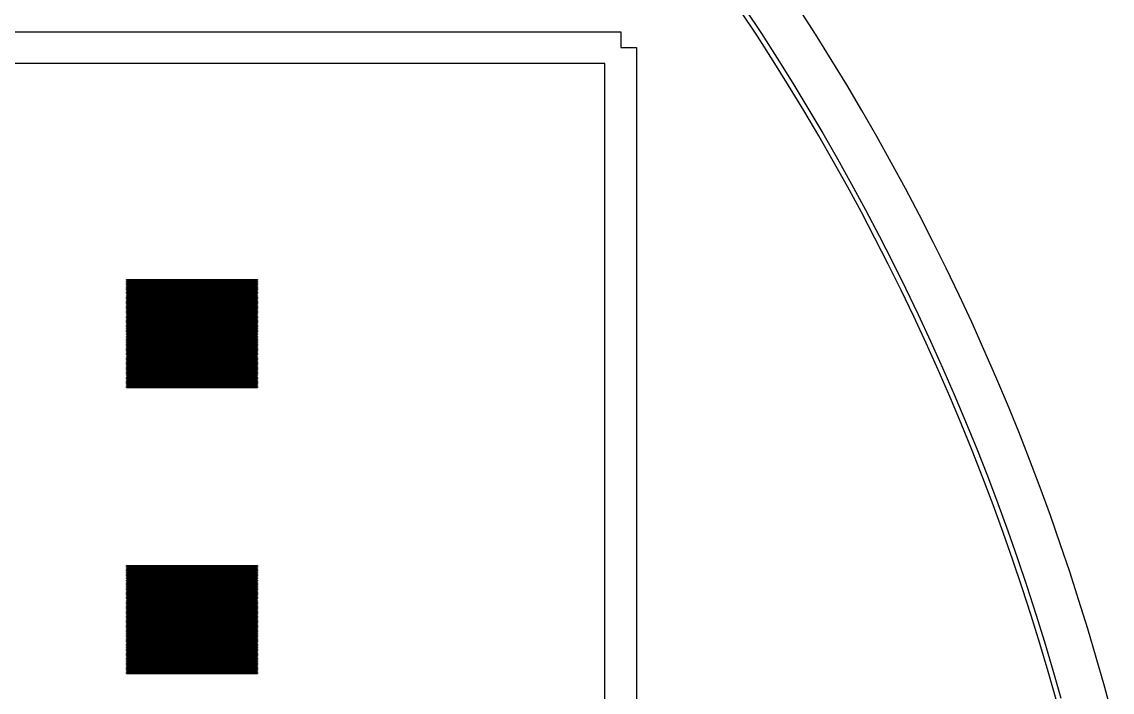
# Model space of a CAD drawing. Extents: x -17 to 130, y -40 to 112.
# Drawn here: x 93.64 to 127.97, y 56.21 to 77.31 of the extents above; entities that cross this region are included whole.
import ezdxf

# ---------------------------------------------------------------- set-up
doc = ezdxf.new("R2010")
doc.units = 0

msp = doc.modelspace()

# ---------------------------------------------------------------- linework, layer by layer
for p, q in [((116.804, 76.8585), (116.298, 77.6261)), ((116.423, 77.7094), (116.93, 76.9403)), ((118.631, 76.9273), (118.124, 77.7174)), ((-4.5, 77), (112.5, 77)), ((112.5, 77), (112.5, 76.5)), ((116.93, 76.9403), (117.427, 76.1649)), ((119.129, 76.1311), (118.631, 76.9273)), ((117.301, 76.0847), (116.804, 76.8585)), ((112.5, 76.5), (113, 76.5)), ((113, 76.5), (113, -4.5)), ((112, 76), (-4, 76)), ((112, -4), (112, 76)), ((117.788, 75.3049), (117.301, 76.0847)), ((117.427, 76.1649), (117.915, 75.3836)), ((119.616, 75.3289), (119.129, 76.1311)), ((118.265, 74.5191), (117.788, 75.3049)), ((117.915, 75.3836), (118.394, 74.5963)), ((120.094, 74.5207), (119.616, 75.3289)), ((118.733, 73.7276), (118.265, 74.5191)), ((118.394, 74.5963), (118.863, 73.8031)), ((120.562, 73.7067), (120.094, 74.5207)), ((119.191, 72.9304), (118.733, 73.7276)), ((118.863, 73.8031), (119.322, 73.0043)), ((121.019, 72.8871), (120.562, 73.7067)), ((119.64, 72.1276), (119.191, 72.9304)), ((119.322, 73.0043), (119.771, 72.1999)), ((121.467, 72.0618), (121.019, 72.8871)), ((120.078, 71.3194), (119.64, 72.1276)), ((119.771, 72.1999), (120.21, 71.3901)), ((121.904, 71.2312), (121.467, 72.0618)), ((120.506, 70.5059), (120.078, 71.3194)), ((120.21, 71.3901), (120.64, 70.5749)), ((122.332, 70.3953), (121.904, 71.2312)), ((120.925, 69.6871), (120.506, 70.5059)), ((120.64, 70.5749), (121.059, 69.7546)), ((122.749, 69.5541), (122.332, 70.3953)), ((121.059, 69.7546), (121.468, 68.9291)), ((121.333, 68.8633), (120.925, 69.6871)), ((123.155, 68.708), (122.749, 69.5541)), ((96.94, 69.195), (96.94, 69.205)), ((96.94, 69.205), (101.06, 69.205)), ((101.06, 69.195), (96.94, 69.195)), ((96.94, 69.155), (96.94, 69.165)), ((96.94, 69.165), (101.06, 69.165)), ((101.06, 69.155), (96.94, 69.155)), ((96.94, 69.115), (96.94, 69.125)), ((96.94, 69.125), (101.06, 69.125)), ((101.06, 69.115), (96.94, 69.115)), ((96.94, 69.075), (96.94, 69.085)), ((96.94, 69.085), (101.06, 69.085)), ((101.06, 69.075), (96.94, 69.075)), ((96.94, 69.035), (96.94, 69.045)), ((96.94, 69.045), (101.06, 69.045)), ((101.06, 69.035), (96.94, 69.035)), ((96.94, 68.995), (96.94, 69.005)), ((96.94, 69.005), (101.06, 69.005)), ((101.06, 69.205), (101.06, 69.195)), ((101.06, 69.165), (101.06, 69.155)), ((101.06, 69.125), (101.06, 69.115)), ((101.06, 69.085), (101.06, 69.075)), ((101.06, 69.045), (101.06, 69.035)), ((101.06, 69.005), (101.06, 68.995)), ((101.06, 68.995), (96.94, 68.995)), ((96.94, 68.955), (96.94, 68.965)), ((96.94, 68.965), (101.06, 68.965)), ((101.06, 68.955), (96.94, 68.955)), ((96.94, 68.915), (96.94, 68.925)), ((96.94, 68.925), (101.06, 68.925)), ((101.06, 68.915), (96.94, 68.915)), ((96.94, 68.875), (96.94, 68.885)), ((96.94, 68.885), (101.06, 68.885)), ((101.06, 68.875), (96.94, 68.875)), ((96.94, 68.835), (96.94, 68.845)), ((96.94, 68.845), (101.06, 68.845)), ((101.06, 68.835), (96.94, 68.835)), ((96.94, 68.795), (96.94, 68.805)), ((96.94, 68.805), (101.06, 68.805)), ((101.06, 68.795), (96.94, 68.795)), ((96.94, 68.755), (96.94, 68.765)), ((96.94, 68.765), (101.06, 68.765)), ((101.06, 68.755), (96.94, 68.755)), ((96.94, 68.715), (96.94, 68.725)), ((96.94, 68.725), (101.06, 68.725)), ((101.06, 68.715), (96.94, 68.715)), ((96.94, 68.675), (96.94, 68.685)), ((96.94, 68.685), (101.06, 68.685)), ((101.06, 68.675), (96.94, 68.675)), ((101.06, 68.965), (101.06, 68.955)), ((101.06, 68.925), (101.06, 68.915)), ((101.06, 68.885), (101.06, 68.875)), ((101.06, 68.845), (101.06, 68.835)), ((101.06, 68.805), (101.06, 68.795)), ((101.06, 68.765), (101.06, 68.755)), ((101.06, 68.725), (101.06, 68.715)), ((101.06, 68.685), (101.06, 68.675)), ((121.731, 68.0346), (121.333, 68.8633)), ((121.468, 68.9291), (121.867, 68.0987)), ((123.551, 67.8569), (123.155, 68.708)), ((96.94, 68.635), (96.94, 68.645)), ((96.94, 68.645), (101.06, 68.645)), ((101.06, 68.635), (96.94, 68.635)), ((96.94, 68.595), (96.94, 68.605)), ((96.94, 68.605), (101.06, 68.605)), ((101.06, 68.595), (96.94, 68.595)), ((96.94, 68.555), (96.94, 68.565)), ((96.94, 68.565), (101.06, 68.565)), ((101.06, 68.555), (96.94, 68.555)), ((96.94, 68.515), (96.94, 68.525)), ((96.94, 68.525), (101.06, 68.525)), ((101.06, 68.515), (96.94, 68.515)), ((96.94, 68.475), (96.94, 68.485)), ((96.94, 68.485), (101.06, 68.485)), ((101.06, 68.475), (96.94, 68.475)), ((96.94, 68.435), (96.94, 68.445)), ((96.94, 68.445), (101.06, 68.445)), ((101.06, 68.435), (96.94, 68.435)), ((96.94, 68.395), (96.94, 68.405)), ((96.94, 68.405), (101.06, 68.405)), ((101.06, 68.395), (96.94, 68.395)), ((96.94, 68.355), (96.94, 68.365)), ((96.94, 68.365), (101.06, 68.365)), ((101.06, 68.355), (96.94, 68.355)), ((96.94, 68.315), (96.94, 68.325)), ((96.94, 68.325), (101.06, 68.325)), ((101.06, 68.645), (101.06, 68.635)), ((101.06, 68.605), (101.06, 68.595)), ((101.06, 68.565), (101.06, 68.555)), ((101.06, 68.525), (101.06, 68.515)), ((101.06, 68.485), (101.06, 68.475)), ((101.06, 68.445), (101.06, 68.435)), ((101.06, 68.405), (101.06, 68.395)), ((101.06, 68.365), (101.06, 68.355)), ((101.06, 68.325), (101.06, 68.315)), ((101.06, 68.315), (96.94, 68.315)), ((96.94, 68.275), (96.94, 68.285)), ((96.94, 68.285), (101.06, 68.285)), ((101.06, 68.275), (96.94, 68.275)), ((96.94, 68.235), (96.94, 68.245)), ((96.94, 68.245), (101.06, 68.245)), ((101.06, 68.235), (96.94, 68.235)), ((96.94, 68.195), (96.94, 68.205)), ((96.94, 68.205), (101.06, 68.205)), ((101.06, 68.195), (96.94, 68.195)), ((96.94, 68.155), (96.94, 68.165)), ((96.94, 68.165), (101.06, 68.165)), ((101.06, 68.155), (96.94, 68.155)), ((96.94, 68.115), (96.94, 68.125)), ((96.94, 68.125), (101.06, 68.125)), ((101.06, 68.115), (96.94, 68.115)), ((96.94, 68.075), (96.94, 68.085)), ((96.94, 68.085), (101.06, 68.085)), ((101.06, 68.075), (96.94, 68.075)), ((96.94, 68.035), (96.94, 68.045)), ((96.94, 68.045), (101.06, 68.045)), ((101.06, 68.035), (96.94, 68.035)), ((96.94, 67.995), (96.94, 68.005)), ((96.94, 68.005), (101.06, 68.005)), ((101.06, 67.995), (96.94, 67.995)), ((101.06, 68.285), (101.06, 68.275)), ((101.06, 68.245), (101.06, 68.235)), ((101.06, 68.205), (101.06, 68.195)), ((101.06, 68.165), (101.06, 68.155)), ((101.06, 68.125), (101.06, 68.115)), ((101.06, 68.085), (101.06, 68.075)), ((101.06, 68.045), (101.06, 68.035)), ((101.06, 68.005), (101.06, 67.995)), ((122.119, 67.201), (121.731, 68.0346)), ((121.867, 68.0987), (122.256, 67.2634)), ((96.94, 67.955), (96.94, 67.965)), ((96.94, 67.965), (101.06, 67.965)), ((101.06, 67.955), (96.94, 67.955)), ((96.94, 67.915), (96.94, 67.925)), ((96.94, 67.925), (101.06, 67.925)), ((101.06, 67.915), (96.94, 67.915)), ((96.94, 67.875), (96.94, 67.885)), ((96.94, 67.885), (101.06, 67.885)), ((101.06, 67.875), (96.94, 67.875)), ((96.94, 67.835), (96.94, 67.845)), ((96.94, 67.845), (101.06, 67.845)), ((101.06, 67.835), (96.94, 67.835)), ((96.94, 67.795), (96.94, 67.805)), ((96.94, 67.805), (101.06, 67.805)), ((101.06, 67.795), (96.94, 67.795)), ((96.94, 67.755), (96.94, 67.765)), ((96.94, 67.765), (101.06, 67.765)), ((101.06, 67.755), (96.94, 67.755)), ((96.94, 67.715), (96.94, 67.725)), ((96.94, 67.725), (101.06, 67.725)), ((101.06, 67.715), (96.94, 67.715)), ((96.94, 67.675), (96.94, 67.685)), ((96.94, 67.685), (101.06, 67.685)), ((101.06, 67.675), (96.94, 67.675)), ((96.94, 67.635), (96.94, 67.645)), ((96.94, 67.645), (101.06, 67.645)), ((101.06, 67.635), (96.94, 67.635)), ((101.06, 67.965), (101.06, 67.955)), ((101.06, 67.925), (101.06, 67.915)), ((101.06, 67.885), (101.06, 67.875)), ((101.06, 67.845), (101.06, 67.835)), ((101.06, 67.805), (101.06, 67.795)), ((101.06, 67.765), (101.06, 67.755)), ((101.06, 67.725), (101.06, 67.715)), ((101.06, 67.685), (101.06, 67.675)), ((101.06, 67.645), (101.06, 67.635)), ((123.937, 67.001), (123.551, 67.8569)), ((96.94, 67.595), (96.94, 67.605)), ((96.94, 67.605), (101.06, 67.605)), ((101.06, 67.595), (96.94, 67.595)), ((96.94, 67.555), (96.94, 67.565)), ((96.94, 67.565), (101.06, 67.565)), ((101.06, 67.555), (96.94, 67.555)), ((96.94, 67.515), (96.94, 67.525)), ((96.94, 67.525), (101.06, 67.525)), ((101.06, 67.515), (96.94, 67.515)), ((96.94, 67.475), (96.94, 67.485)), ((96.94, 67.485), (101.06, 67.485)), ((101.06, 67.475), (96.94, 67.475)), ((96.94, 67.435), (96.94, 67.445)), ((96.94, 67.445), (101.06, 67.445)), ((101.06, 67.435), (96.94, 67.435)), ((96.94, 67.395), (96.94, 67.405)), ((96.94, 67.405), (101.06, 67.405)), ((101.06, 67.395), (96.94, 67.395)), ((96.94, 67.355), (96.94, 67.365)), ((96.94, 67.365), (101.06, 67.365)), ((101.06, 67.355), (96.94, 67.355)), ((96.94, 67.315), (96.94, 67.325)), ((96.94, 67.325), (101.06, 67.325)), ((101.06, 67.315), (96.94, 67.315)), ((101.06, 67.605), (101.06, 67.595)), ((101.06, 67.565), (101.06, 67.555)), ((101.06, 67.525), (101.06, 67.515)), ((101.06, 67.485), (101.06, 67.475)), ((101.06, 67.445), (101.06, 67.435)), ((101.06, 67.405), (101.06, 67.395)), ((101.06, 67.365), (101.06, 67.355)), ((101.06, 67.325), (101.06, 67.315)), ((96.94, 67.275), (96.94, 67.285)), ((96.94, 67.285), (101.06, 67.285)), ((101.06, 67.275), (96.94, 67.275)), ((96.94, 67.235), (96.94, 67.245)), ((96.94, 67.245), (101.06, 67.245)), ((101.06, 67.235), (96.94, 67.235)), ((96.94, 67.195), (96.94, 67.205)), ((96.94, 67.205), (101.06, 67.205)), ((101.06, 67.195), (96.94, 67.195)), ((96.94, 67.155), (96.94, 67.165)), ((96.94, 67.165), (101.06, 67.165)), ((101.06, 67.155), (96.94, 67.155)), ((96.94, 67.115), (96.94, 67.125)), ((96.94, 67.125), (101.06, 67.125)), ((101.06, 67.115), (96.94, 67.115)), ((96.94, 67.075), (96.94, 67.085)), ((96.94, 67.085), (101.06, 67.085)), ((101.06, 67.075), (96.94, 67.075)), ((96.94, 67.035), (96.94, 67.045)), ((96.94, 67.045), (101.06, 67.045)), ((101.06, 67.035), (96.94, 67.035)), ((96.94, 66.995), (96.94, 67.005)), ((96.94, 67.005), (101.06, 67.005)), ((101.06, 66.995), (96.94, 66.995)), ((96.94, 66.955), (96.94, 66.965)), ((96.94, 66.965), (101.06, 66.965)), ((101.06, 66.955), (96.94, 66.955)), ((101.06, 67.285), (101.06, 67.275)), ((101.06, 67.245), (101.06, 67.235)), ((101.06, 67.205), (101.06, 67.195)), ((101.06, 67.165), (101.06, 67.155)), ((101.06, 67.125), (101.06, 67.115)), ((101.06, 67.085), (101.06, 67.075)), ((101.06, 67.045), (101.06, 67.035)), ((101.06, 67.005), (101.06, 66.995)), ((101.06, 66.965), (101.06, 66.955)), ((122.497, 66.3627), (122.119, 67.201)), ((122.256, 67.2634), (122.634, 66.4235)), ((124.312, 66.1404), (123.937, 67.001)), ((96.94, 66.915), (96.94, 66.925)), ((96.94, 66.925), (101.06, 66.925)), ((101.06, 66.915), (96.94, 66.915)), ((96.94, 66.875), (96.94, 66.885)), ((96.94, 66.885), (101.06, 66.885)), ((101.06, 66.875), (96.94, 66.875)), ((96.94, 66.835), (96.94, 66.845)), ((96.94, 66.845), (101.06, 66.845)), ((101.06, 66.835), (96.94, 66.835)), ((96.94, 66.795), (96.94, 66.805)), ((96.94, 66.805), (101.06, 66.805)), ((101.06, 66.795), (96.94, 66.795)), ((96.94, 66.755), (96.94, 66.765)), ((96.94, 66.765), (101.06, 66.765)), ((101.06, 66.755), (96.94, 66.755)), ((96.94, 66.715), (96.94, 66.725)), ((96.94, 66.725), (101.06, 66.725)), ((101.06, 66.715), (96.94, 66.715)), ((96.94, 66.675), (96.94, 66.685)), ((96.94, 66.685), (101.06, 66.685)), ((101.06, 66.675), (96.94, 66.675)), ((96.94, 66.635), (96.94, 66.645)), ((96.94, 66.645), (101.06, 66.645)), ((101.06, 66.635), (96.94, 66.635)), ((96.94, 66.595), (96.94, 66.605)), ((96.94, 66.605), (101.06, 66.605)), ((101.06, 66.925), (101.06, 66.915)), ((101.06, 66.885), (101.06, 66.875)), ((101.06, 66.845), (101.06, 66.835)), ((101.06, 66.805), (101.06, 66.795)), ((101.06, 66.765), (101.06, 66.755)), ((101.06, 66.725), (101.06, 66.715)), ((101.06, 66.685), (101.06, 66.675)), ((101.06, 66.645), (101.06, 66.635)), ((101.06, 66.605), (101.06, 66.595)), ((101.06, 66.595), (96.94, 66.595)), ((96.94, 66.555), (96.94, 66.565)), ((96.94, 66.565), (101.06, 66.565)), ((101.06, 66.555), (96.94, 66.555)), ((96.94, 66.515), (96.94, 66.525)), ((96.94, 66.525), (101.06, 66.525)), ((101.06, 66.515), (96.94, 66.515)), ((96.94, 66.475), (96.94, 66.485)), ((96.94, 66.485), (101.06, 66.485)), ((101.06, 66.475), (96.94, 66.475)), ((96.94, 66.435), (96.94, 66.445)), ((96.94, 66.445), (101.06, 66.445)), ((101.06, 66.435), (96.94, 66.435)), ((96.94, 66.395), (96.94, 66.405)), ((96.94, 66.405), (101.06, 66.405)), ((101.06, 66.395), (96.94, 66.395)), ((96.94, 66.355), (96.94, 66.365)), ((96.94, 66.365), (101.06, 66.365)), ((101.06, 66.355), (96.94, 66.355)), ((96.94, 66.315), (96.94, 66.325)), ((96.94, 66.325), (101.06, 66.325)), ((101.06, 66.315), (96.94, 66.315)), ((96.94, 66.275), (96.94, 66.285)), ((96.94, 66.285), (101.06, 66.285)), ((101.06, 66.275), (96.94, 66.275)), ((101.06, 66.565), (101.06, 66.555)), ((101.06, 66.525), (101.06, 66.515)), ((101.06, 66.485), (101.06, 66.475)), ((101.06, 66.445), (101.06, 66.435)), ((101.06, 66.405), (101.06, 66.395)), ((101.06, 66.365), (101.06, 66.355)), ((101.06, 66.325), (101.06, 66.315)), ((101.06, 66.285), (101.06, 66.275)), ((122.865, 65.5199), (122.497, 66.3627)), ((122.634, 66.4235), (123.002, 65.5789)), ((96.94, 66.235), (96.94, 66.245)), ((96.94, 66.245), (101.06, 66.245)), ((101.06, 66.235), (96.94, 66.235)), ((96.94, 66.195), (96.94, 66.205)), ((96.94, 66.205), (101.06, 66.205)), ((101.06, 66.195), (96.94, 66.195)), ((96.94, 66.155), (96.94, 66.165)), ((96.94, 66.165), (101.06, 66.165)), ((101.06, 66.155), (96.94, 66.155)), ((96.94, 66.115), (96.94, 66.125)), ((96.94, 66.125), (101.06, 66.125)), ((101.06, 66.115), (96.94, 66.115)), ((96.94, 66.075), (96.94, 66.085)), ((96.94, 66.085), (101.06, 66.085)), ((101.06, 66.075), (96.94, 66.075)), ((96.94, 66.035), (96.94, 66.045)), ((96.94, 66.045), (101.06, 66.045)), ((101.06, 66.035), (96.94, 66.035)), ((96.94, 65.995), (96.94, 66.005)), ((96.94, 66.005), (101.06, 66.005)), ((101.06, 65.995), (96.94, 65.995)), ((96.94, 65.955), (96.94, 65.965)), ((96.94, 65.965), (101.06, 65.965)), ((101.06, 65.955), (96.94, 65.955)), ((96.94, 65.915), (96.94, 65.925)), ((96.94, 65.925), (101.06, 65.925)), ((101.06, 65.915), (96.94, 65.915)), ((101.06, 66.245), (101.06, 66.235)), ((101.06, 66.205), (101.06, 66.195)), ((101.06, 66.165), (101.06, 66.155)), ((101.06, 66.125), (101.06, 66.115)), ((101.06, 66.085), (101.06, 66.075)), ((101.06, 66.045), (101.06, 66.035)), ((101.06, 66.005), (101.06, 65.995)), ((101.06, 65.965), (101.06, 65.955)), ((101.06, 65.925), (101.06, 65.915)), ((124.677, 65.2753), (124.312, 66.1404)), ((96.94, 65.875), (96.94, 65.885)), ((96.94, 65.885), (101.06, 65.885)), ((101.06, 65.875), (96.94, 65.875)), ((96.94, 65.835), (96.94, 65.845)), ((96.94, 65.845), (101.06, 65.845)), ((101.06, 65.835), (96.94, 65.835)), ((96.94, 65.795), (96.94, 65.805)), ((96.94, 65.805), (101.06, 65.805)), ((101.06, 65.795), (96.94, 65.795)), ((101.06, 65.885), (101.06, 65.875)), ((101.06, 65.845), (101.06, 65.835)), ((101.06, 65.805), (101.06, 65.795)), ((123.002, 65.5789), (123.36, 64.7299)), ((123.222, 64.6725), (122.865, 65.5199)), ((125.031, 64.4058), (124.677, 65.2753)), ((123.568, 63.8209), (123.222, 64.6725)), ((123.36, 64.7299), (123.708, 63.8766)), ((125.374, 63.532), (125.031, 64.4058)), ((123.708, 63.8766), (124.044, 63.0191)), ((123.904, 62.9651), (123.568, 63.8209)), ((125.706, 62.654), (125.374, 63.532)), ((124.23, 62.1053), (123.904, 62.9651)), ((124.044, 63.0191), (124.371, 62.1575)), ((126.028, 61.7721), (125.706, 62.654)), ((124.371, 62.1575), (124.686, 61.292)), ((124.545, 61.2415), (124.23, 62.1053)), ((126.339, 60.8862), (126.028, 61.7721)), ((124.85, 60.3739), (124.545, 61.2415)), ((124.686, 61.292), (124.991, 60.4227)), ((126.639, 59.9966), (126.339, 60.8862)), ((124.991, 60.4227), (125.286, 59.5497)), ((96.94, 60.195), (96.94, 60.205)), ((96.94, 60.205), (101.06, 60.205)), ((101.06, 60.195), (96.94, 60.195)), ((96.94, 60.155), (96.94, 60.165)), ((96.94, 60.165), (101.06, 60.165)), ((101.06, 60.155), (96.94, 60.155)), ((96.94, 60.115), (96.94, 60.125)), ((96.94, 60.125), (101.06, 60.125)), ((101.06, 60.115), (96.94, 60.115)), ((96.94, 60.075), (96.94, 60.085)), ((96.94, 60.085), (101.06, 60.085)), ((101.06, 60.205), (101.06, 60.195)), ((101.06, 60.165), (101.06, 60.155)), ((101.06, 60.125), (101.06, 60.115)), ((101.06, 60.085), (101.06, 60.075)), ((125.143, 59.5026), (124.85, 60.3739)), ((101.06, 60.075), (96.94, 60.075)), ((96.94, 60.035), (96.94, 60.045)), ((96.94, 60.045), (101.06, 60.045)), ((101.06, 60.035), (96.94, 60.035)), ((96.94, 59.995), (96.94, 60.005)), ((96.94, 60.005), (101.06, 60.005)), ((101.06, 59.995), (96.94, 59.995)), ((96.94, 59.955), (96.94, 59.965)), ((96.94, 59.965), (101.06, 59.965)), ((101.06, 59.955), (96.94, 59.955)), ((96.94, 59.915), (96.94, 59.925)), ((96.94, 59.925), (101.06, 59.925)), ((101.06, 59.915), (96.94, 59.915)), ((96.94, 59.875), (96.94, 59.885)), ((96.94, 59.885), (101.06, 59.885)), ((101.06, 59.875), (96.94, 59.875)), ((96.94, 59.835), (96.94, 59.845)), ((96.94, 59.845), (101.06, 59.845)), ((101.06, 59.835), (96.94, 59.835)), ((96.94, 59.795), (96.94, 59.805)), ((96.94, 59.805), (101.06, 59.805)), ((101.06, 59.795), (96.94, 59.795)), ((96.94, 59.755), (96.94, 59.765)), ((96.94, 59.765), (101.06, 59.765)), ((101.06, 59.755), (96.94, 59.755)), ((101.06, 60.045), (101.06, 60.035)), ((101.06, 60.005), (101.06, 59.995)), ((101.06, 59.965), (101.06, 59.955)), ((101.06, 59.925), (101.06, 59.915)), ((101.06, 59.885), (101.06, 59.875)), ((101.06, 59.845), (101.06, 59.835)), ((101.06, 59.805), (101.06, 59.795)), ((101.06, 59.765), (101.06, 59.755)), ((126.928, 59.1035), (126.639, 59.9966)), ((96.94, 59.715), (96.94, 59.725)), ((96.94, 59.725), (101.06, 59.725)), ((101.06, 59.715), (96.94, 59.715)), ((96.94, 59.675), (96.94, 59.685)), ((96.94, 59.685), (101.06, 59.685)), ((101.06, 59.675), (96.94, 59.675)), ((96.94, 59.635), (96.94, 59.645)), ((96.94, 59.645), (101.06, 59.645)), ((101.06, 59.635), (96.94, 59.635)), ((96.94, 59.595), (96.94, 59.605)), ((96.94, 59.605), (101.06, 59.605)), ((101.06, 59.595), (96.94, 59.595)), ((96.94, 59.555), (96.94, 59.565)), ((96.94, 59.565), (101.06, 59.565)), ((101.06, 59.555), (96.94, 59.555)), ((96.94, 59.515), (96.94, 59.525)), ((96.94, 59.525), (101.06, 59.525)), ((101.06, 59.515), (96.94, 59.515)), ((96.94, 59.475), (96.94, 59.485)), ((96.94, 59.485), (101.06, 59.485)), ((101.06, 59.475), (96.94, 59.475)), ((96.94, 59.435), (96.94, 59.445)), ((96.94, 59.445), (101.06, 59.445)), ((101.06, 59.435), (96.94, 59.435)), ((96.94, 59.395), (96.94, 59.405)), ((96.94, 59.405), (101.06, 59.405)), ((101.06, 59.395), (96.94, 59.395)), ((101.06, 59.725), (101.06, 59.715)), ((101.06, 59.685), (101.06, 59.675)), ((101.06, 59.645), (101.06, 59.635)), ((101.06, 59.605), (101.06, 59.595)), ((101.06, 59.565), (101.06, 59.555)), ((101.06, 59.525), (101.06, 59.515)), ((101.06, 59.485), (101.06, 59.475)), ((101.06, 59.445), (101.06, 59.435)), ((101.06, 59.405), (101.06, 59.395)), ((125.426, 58.6278), (125.143, 59.5026)), ((125.286, 59.5497), (125.569, 58.6731)), ((96.94, 59.355), (96.94, 59.365)), ((96.94, 59.365), (101.06, 59.365)), ((101.06, 59.355), (96.94, 59.355)), ((96.94, 59.315), (96.94, 59.325)), ((96.94, 59.325), (101.06, 59.325)), ((101.06, 59.315), (96.94, 59.315)), ((96.94, 59.275), (96.94, 59.285)), ((96.94, 59.285), (101.06, 59.285)), ((101.06, 59.275), (96.94, 59.275)), ((96.94, 59.235), (96.94, 59.245)), ((96.94, 59.245), (101.06, 59.245)), ((101.06, 59.235), (96.94, 59.235)), ((96.94, 59.195), (96.94, 59.205)), ((96.94, 59.205), (101.06, 59.205)), ((101.06, 59.195), (96.94, 59.195)), ((96.94, 59.155), (96.94, 59.165)), ((96.94, 59.165), (101.06, 59.165)), ((101.06, 59.155), (96.94, 59.155)), ((96.94, 59.115), (96.94, 59.125)), ((96.94, 59.125), (101.06, 59.125)), ((101.06, 59.115), (96.94, 59.115)), ((96.94, 59.075), (96.94, 59.085)), ((96.94, 59.085), (101.06, 59.085)), ((101.06, 59.075), (96.94, 59.075)), ((101.06, 59.365), (101.06, 59.355)), ((101.06, 59.325), (101.06, 59.315)), ((101.06, 59.285), (101.06, 59.275)), ((101.06, 59.245), (101.06, 59.235)), ((101.06, 59.205), (101.06, 59.195)), ((101.06, 59.165), (101.06, 59.155)), ((101.06, 59.125), (101.06, 59.115)), ((101.06, 59.085), (101.06, 59.075)), ((127.206, 58.2068), (126.928, 59.1035)), ((96.94, 59.035), (96.94, 59.045)), ((96.94, 59.045), (101.06, 59.045)), ((101.06, 59.035), (96.94, 59.035)), ((96.94, 58.995), (96.94, 59.005)), ((96.94, 59.005), (101.06, 59.005)), ((101.06, 58.995), (96.94, 58.995)), ((96.94, 58.955), (96.94, 58.965)), ((96.94, 58.965), (101.06, 58.965)), ((101.06, 58.955), (96.94, 58.955)), ((96.94, 58.915), (96.94, 58.925)), ((96.94, 58.925), (101.06, 58.925)), ((101.06, 58.915), (96.94, 58.915)), ((96.94, 58.875), (96.94, 58.885)), ((96.94, 58.885), (101.06, 58.885)), ((101.06, 58.875), (96.94, 58.875)), ((96.94, 58.835), (96.94, 58.845)), ((96.94, 58.845), (101.06, 58.845)), ((101.06, 58.835), (96.94, 58.835)), ((96.94, 58.795), (96.94, 58.805)), ((96.94, 58.805), (101.06, 58.805)), ((101.06, 58.795), (96.94, 58.795)), ((96.94, 58.755), (96.94, 58.765)), ((96.94, 58.765), (101.06, 58.765)), ((101.06, 58.755), (96.94, 58.755)), ((96.94, 58.715), (96.94, 58.725)), ((96.94, 58.725), (101.06, 58.725)), ((101.06, 58.715), (96.94, 58.715)), ((101.06, 59.045), (101.06, 59.035)), ((101.06, 59.005), (101.06, 58.995)), ((101.06, 58.965), (101.06, 58.955)), ((101.06, 58.925), (101.06, 58.915)), ((101.06, 58.885), (101.06, 58.875)), ((101.06, 58.845), (101.06, 58.835)), ((101.06, 58.805), (101.06, 58.795)), ((101.06, 58.765), (101.06, 58.755)), ((101.06, 58.725), (101.06, 58.715)), ((96.94, 58.675), (96.94, 58.685)), ((96.94, 58.685), (101.06, 58.685)), ((101.06, 58.675), (96.94, 58.675)), ((96.94, 58.635), (96.94, 58.645)), ((96.94, 58.645), (101.06, 58.645)), ((101.06, 58.635), (96.94, 58.635)), ((96.94, 58.595), (96.94, 58.605)), ((96.94, 58.605), (101.06, 58.605)), ((101.06, 58.595), (96.94, 58.595)), ((96.94, 58.555), (96.94, 58.565)), ((96.94, 58.565), (101.06, 58.565)), ((101.06, 58.555), (96.94, 58.555)), ((96.94, 58.515), (96.94, 58.525)), ((96.94, 58.525), (101.06, 58.525)), ((101.06, 58.515), (96.94, 58.515)), ((96.94, 58.475), (96.94, 58.485)), ((96.94, 58.485), (101.06, 58.485)), ((101.06, 58.475), (96.94, 58.475)), ((96.94, 58.435), (96.94, 58.445)), ((96.94, 58.445), (101.06, 58.445)), ((101.06, 58.435), (96.94, 58.435)), ((96.94, 58.395), (96.94, 58.405)), ((96.94, 58.405), (101.06, 58.405)), ((101.06, 58.395), (96.94, 58.395)), ((96.94, 58.355), (96.94, 58.365)), ((96.94, 58.365), (101.06, 58.365)), ((101.06, 58.685), (101.06, 58.675)), ((101.06, 58.645), (101.06, 58.635)), ((101.06, 58.605), (101.06, 58.595)), ((101.06, 58.565), (101.06, 58.555)), ((101.06, 58.525), (101.06, 58.515)), ((101.06, 58.485), (101.06, 58.475)), ((101.06, 58.445), (101.06, 58.435)), ((101.06, 58.405), (101.06, 58.395)), ((101.06, 58.365), (101.06, 58.355)), ((125.699, 57.7496), (125.426, 58.6278)), ((125.569, 58.6731), (125.842, 57.7931)), ((101.06, 58.355), (96.94, 58.355)), ((96.94, 58.315), (96.94, 58.325)), ((96.94, 58.325), (101.06, 58.325)), ((101.06, 58.315), (96.94, 58.315)), ((96.94, 58.275), (96.94, 58.285)), ((96.94, 58.285), (101.06, 58.285)), ((101.06, 58.275), (96.94, 58.275)), ((96.94, 58.235), (96.94, 58.245)), ((96.94, 58.245), (101.06, 58.245)), ((101.06, 58.235), (96.94, 58.235)), ((96.94, 58.195), (96.94, 58.205)), ((96.94, 58.205), (101.06, 58.205)), ((101.06, 58.195), (96.94, 58.195)), ((96.94, 58.155), (96.94, 58.165)), ((96.94, 58.165), (101.06, 58.165)), ((101.06, 58.155), (96.94, 58.155)), ((96.94, 58.115), (96.94, 58.125)), ((96.94, 58.125), (101.06, 58.125)), ((101.06, 58.115), (96.94, 58.115)), ((96.94, 58.075), (96.94, 58.085)), ((96.94, 58.085), (101.06, 58.085)), ((101.06, 58.075), (96.94, 58.075)), ((96.94, 58.035), (96.94, 58.045)), ((96.94, 58.045), (101.06, 58.045)), ((101.06, 58.035), (96.94, 58.035)), ((101.06, 58.325), (101.06, 58.315)), ((101.06, 58.285), (101.06, 58.275)), ((101.06, 58.245), (101.06, 58.235)), ((101.06, 58.205), (101.06, 58.195)), ((101.06, 58.165), (101.06, 58.155)), ((101.06, 58.125), (101.06, 58.115)), ((101.06, 58.085), (101.06, 58.075)), ((101.06, 58.045), (101.06, 58.035)), ((127.473, 57.3067), (127.206, 58.2068)), ((96.94, 57.995), (96.94, 58.005)), ((96.94, 58.005), (101.06, 58.005)), ((101.06, 57.995), (96.94, 57.995)), ((96.94, 57.955), (96.94, 57.965)), ((96.94, 57.965), (101.06, 57.965)), ((101.06, 57.955), (96.94, 57.955)), ((96.94, 57.915), (96.94, 57.925)), ((96.94, 57.925), (101.06, 57.925)), ((101.06, 57.915), (96.94, 57.915)), ((96.94, 57.875), (96.94, 57.885)), ((96.94, 57.885), (101.06, 57.885)), ((101.06, 57.875), (96.94, 57.875)), ((96.94, 57.835), (96.94, 57.845)), ((96.94, 57.845), (101.06, 57.845)), ((101.06, 57.835), (96.94, 57.835)), ((96.94, 57.795), (96.94, 57.805)), ((96.94, 57.805), (101.06, 57.805)), ((101.06, 57.795), (96.94, 57.795)), ((96.94, 57.755), (96.94, 57.765)), ((96.94, 57.765), (101.06, 57.765)), ((101.06, 57.755), (96.94, 57.755)), ((96.94, 57.715), (96.94, 57.725)), ((96.94, 57.725), (101.06, 57.725)), ((101.06, 57.715), (96.94, 57.715)), ((96.94, 57.675), (96.94, 57.685)), ((96.94, 57.685), (101.06, 57.685)), ((101.06, 57.675), (96.94, 57.675)), ((101.06, 58.005), (101.06, 57.995)), ((101.06, 57.965), (101.06, 57.955)), ((101.06, 57.925), (101.06, 57.915)), ((101.06, 57.885), (101.06, 57.875)), ((101.06, 57.845), (101.06, 57.835)), ((101.06, 57.805), (101.06, 57.795)), ((101.06, 57.765), (101.06, 57.755)), ((101.06, 57.725), (101.06, 57.715)), ((101.06, 57.685), (101.06, 57.675)), ((125.96, 56.8681), (125.699, 57.7496)), ((125.842, 57.7931), (126.104, 56.9099)), ((96.94, 57.635), (96.94, 57.645)), ((96.94, 57.645), (101.06, 57.645)), ((101.06, 57.635), (96.94, 57.635)), ((96.94, 57.595), (96.94, 57.605)), ((96.94, 57.605), (101.06, 57.605)), ((101.06, 57.595), (96.94, 57.595)), ((96.94, 57.555), (96.94, 57.565)), ((96.94, 57.565), (101.06, 57.565)), ((101.06, 57.555), (96.94, 57.555)), ((96.94, 57.515), (96.94, 57.525)), ((96.94, 57.525), (101.06, 57.525)), ((101.06, 57.515), (96.94, 57.515)), ((96.94, 57.475), (96.94, 57.485)), ((96.94, 57.485), (101.06, 57.485)), ((101.06, 57.475), (96.94, 57.475)), ((96.94, 57.435), (96.94, 57.445)), ((96.94, 57.445), (101.06, 57.445)), ((101.06, 57.435), (96.94, 57.435)), ((96.94, 57.395), (96.94, 57.405)), ((96.94, 57.405), (101.06, 57.405)), ((101.06, 57.395), (96.94, 57.395)), ((96.94, 57.355), (96.94, 57.365)), ((96.94, 57.365), (101.06, 57.365)), ((101.06, 57.355), (96.94, 57.355)), ((101.06, 57.645), (101.06, 57.635)), ((101.06, 57.605), (101.06, 57.595)), ((101.06, 57.565), (101.06, 57.555)), ((101.06, 57.525), (101.06, 57.515)), ((101.06, 57.485), (101.06, 57.475)), ((101.06, 57.445), (101.06, 57.435)), ((101.06, 57.405), (101.06, 57.395)), ((101.06, 57.365), (101.06, 57.355)), ((96.94, 57.315), (96.94, 57.325)), ((96.94, 57.325), (101.06, 57.325)), ((101.06, 57.315), (96.94, 57.315)), ((96.94, 57.275), (96.94, 57.285)), ((96.94, 57.285), (101.06, 57.285)), ((101.06, 57.275), (96.94, 57.275)), ((96.94, 57.235), (96.94, 57.245)), ((96.94, 57.245), (101.06, 57.245)), ((101.06, 57.235), (96.94, 57.235)), ((96.94, 57.195), (96.94, 57.205)), ((96.94, 57.205), (101.06, 57.205)), ((101.06, 57.195), (96.94, 57.195)), ((96.94, 57.155), (96.94, 57.165)), ((96.94, 57.165), (101.06, 57.165)), ((101.06, 57.155), (96.94, 57.155)), ((96.94, 57.115), (96.94, 57.125)), ((96.94, 57.125), (101.06, 57.125)), ((101.06, 57.115), (96.94, 57.115)), ((96.94, 57.075), (96.94, 57.085)), ((96.94, 57.085), (101.06, 57.085)), ((101.06, 57.075), (96.94, 57.075)), ((96.94, 57.035), (96.94, 57.045)), ((96.94, 57.045), (101.06, 57.045)), ((101.06, 57.035), (96.94, 57.035)), ((96.94, 56.995), (96.94, 57.005)), ((96.94, 57.005), (101.06, 57.005)), ((101.06, 56.995), (96.94, 56.995)), ((101.06, 57.325), (101.06, 57.315)), ((101.06, 57.285), (101.06, 57.275)), ((101.06, 57.245), (101.06, 57.235)), ((101.06, 57.205), (101.06, 57.195)), ((101.06, 57.165), (101.06, 57.155)), ((101.06, 57.125), (101.06, 57.115)), ((101.06, 57.085), (101.06, 57.075)), ((101.06, 57.045), (101.06, 57.035)), ((101.06, 57.005), (101.06, 56.995)), ((127.729, 56.4035), (127.473, 57.3067)), ((96.94, 56.955), (96.94, 56.965)), ((96.94, 56.965), (101.06, 56.965)), ((101.06, 56.955), (96.94, 56.955)), ((96.94, 56.915), (96.94, 56.925)), ((96.94, 56.925), (101.06, 56.925)), ((101.06, 56.915), (96.94, 56.915)), ((96.94, 56.875), (96.94, 56.885)), ((96.94, 56.885), (101.06, 56.885)), ((101.06, 56.875), (96.94, 56.875)), ((96.94, 56.835), (96.94, 56.845)), ((96.94, 56.845), (101.06, 56.845)), ((101.06, 56.835), (96.94, 56.835)), ((96.94, 56.795), (96.94, 56.805)), ((96.94, 56.805), (101.06, 56.805)), ((101.06, 56.795), (96.94, 56.795)), ((101.06, 56.965), (101.06, 56.955)), ((101.06, 56.925), (101.06, 56.915)), ((101.06, 56.885), (101.06, 56.875)), ((101.06, 56.845), (101.06, 56.835)), ((101.06, 56.805), (101.06, 56.795)), ((126.211, 55.9834), (125.96, 56.8681)), ((126.104, 56.9099), (126.355, 56.0235)), ((127.974, 55.4972), (127.729, 56.4035))]:
    msp.add_line(p, q)

doc.saveas('drawing.dxf')
